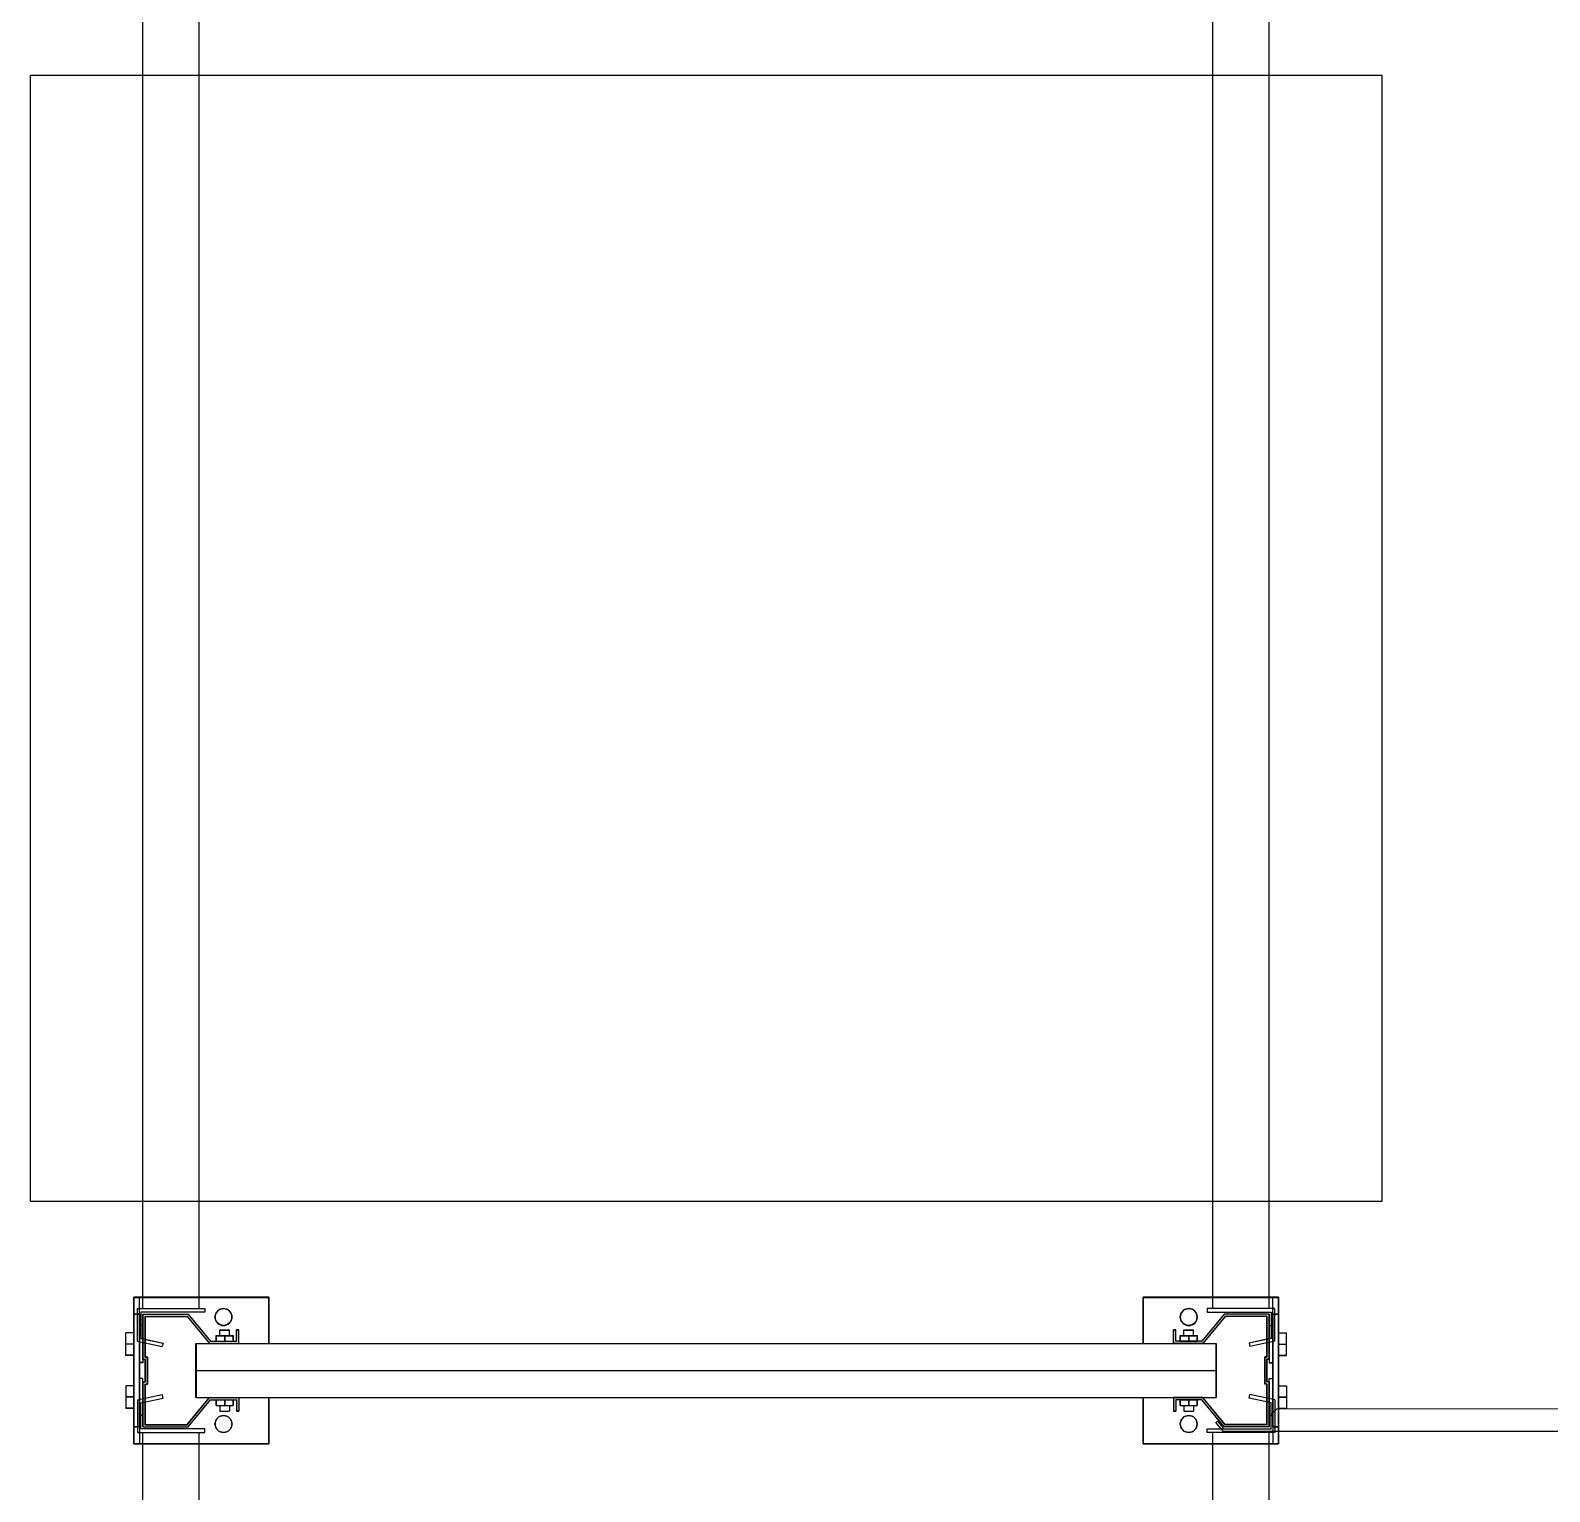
# Model space of a CAD drawing. Header units: metres. Extents: x 0 to 8715937, y -236336 to 216.
# Drawn here: x 163.271 to 164.62, y 56.017 to 57.314 of the extents above; entities that cross this region are included whole.
import ezdxf

# ---------------------------------------------------------------- set-up
doc = ezdxf.new("R2010")
doc.units = ezdxf.units.M
doc.header["$MEASUREMENT"] = 0
for name, color, linetype in [('0-BLOCK-EQUIPAMIENTO', 7, 'Continuous'), ('AAA BAST', 5, 'Continuous'), ('AAA CONECT', 3, 'Continuous'), ('AAA LARG', 1, 'Continuous'), ('AAA PALLETS', 7, 'Continuous')]:
    doc.layers.add(name, color=color, linetype=linetype)

# ---------------------------------------------------------------- blocks, each defined once
blk = doc.blocks.new('1A MODULO SIMPLE')
at = {"layer": 'AAA BAST'}
for points in [[(-2.1307, 1.015), (-2.1307, 1.017), (-2.1407, 1.017), (-2.1407, 1.04), (-2.1167, 1.06), (-2.1167, 1.1), (-2.1567, 1.1), (-2.1567, 1.098), (-2.1767, 1.098), (-2.1767, 1.1), (-2.2167, 1.1), (-2.2167, 1.06), (-2.1927, 1.04), (-2.1927, 1.017), (-2.2027, 1.017), (-2.2027, 1.015), (-2.1907, 1.015), (-2.1907, 1.0409), (-2.2147, 1.0609), (-2.2147, 1.098), (-2.1787, 1.098), (-2.1787, 1.096), (-2.1547, 1.096), (-2.1547, 1.098), (-2.1187, 1.098), (-2.1187, 1.0609), (-2.1427, 1.0409), (-2.1427, 1.015)], [(0.1973, 1.015), (0.1973, 1.017), (0.2073, 1.017), (0.2073, 1.04), (0.1833, 1.06), (0.1833, 1.1), (0.2233, 1.1), (0.2233, 1.098), (0.2433, 1.098), (0.2433, 1.1), (0.2833, 1.1), (0.2833, 1.06), (0.2593, 1.04), (0.2593, 1.017), (0.2693, 1.017), (0.2693, 1.015), (0.2573, 1.015), (0.2573, 1.0409), (0.2813, 1.0609), (0.2813, 1.098), (0.2453, 1.098), (0.2453, 1.096), (0.2213, 1.096), (0.2213, 1.098), (0.1853, 1.098), (0.1853, 1.0609), (0.2093, 1.0409), (0.2093, 1.015)], [(-2.1307, 0.185), (-2.1307, 0.183), (-2.1407, 0.183), (-2.1407, 0.16), (-2.1167, 0.14), (-2.1167, 0.1), (-2.1567, 0.1), (-2.1567, 0.102), (-2.1767, 0.102), (-2.1767, 0.1), (-2.2167, 0.1), (-2.2167, 0.14), (-2.1927, 0.16), (-2.1927, 0.183), (-2.2027, 0.183), (-2.2027, 0.185), (-2.1907, 0.185), (-2.1907, 0.1591), (-2.2147, 0.1391), (-2.2147, 0.102), (-2.1787, 0.102), (-2.1787, 0.104), (-2.1547, 0.104), (-2.1547, 0.102), (-2.1187, 0.102), (-2.1187, 0.1391), (-2.1427, 0.1591), (-2.1427, 0.185)], [(0.1973, 0.185), (0.1973, 0.183), (0.2073, 0.183), (0.2073, 0.16), (0.1833, 0.14), (0.1833, 0.1), (0.2233, 0.1), (0.2233, 0.102), (0.2433, 0.102), (0.2433, 0.1), (0.2833, 0.1), (0.2833, 0.14), (0.2593, 0.16), (0.2593, 0.183), (0.2693, 0.183), (0.2693, 0.185), (0.2573, 0.185), (0.2573, 0.1591), (0.2813, 0.1391), (0.2813, 0.102), (0.2453, 0.102), (0.2453, 0.104), (0.2213, 0.104), (0.2213, 0.102), (0.1853, 0.102), (0.1853, 0.1391), (0.2093, 0.1591), (0.2093, 0.185)]]:
    blk.add_hatch(color=251, dxfattribs=at).paths.add_polyline_path(points)
at = {"layer": 'AAA BAST', "color": 251}
for p, q in [((-2.2167, 1.1082), (-2.2317, 1.1082)), ((-2.2317, 1.1082), (-2.2317, 0.9882)), ((-2.1167, 1.1082), (-2.2167, 1.1082)), ((-2.2167, 1.1082), (-2.2167, 1.1032)), ((-2.1802, 1.1152), (-2.2002, 1.1152)), ((-2.2002, 1.1082), (-2.2002, 1.1152)), ((-2.1902, 1.1082), (-2.1902, 1.1152)), ((-2.1802, 1.1082), (-2.1802, 1.1152)), ((-2.1532, 1.1152), (-2.1332, 1.1152)), ((-2.1532, 1.1082), (-2.1532, 1.1152)), ((-2.1432, 1.1082), (-2.1432, 1.1152)), ((-2.1332, 1.1082), (-2.1332, 1.1152)), ((-2.1167, 1.1032), (-2.1167, 1.1082)), ((-2.1017, 1.1082), (-2.1167, 1.1082)), ((-2.1017, 0.9882), (-2.1017, 1.1082)), ((0.1683, 0.9882), (0.1683, 1.1082)), ((0.1683, 1.1082), (0.1833, 1.1082)), ((0.1833, 1.1032), (0.1833, 1.1082)), ((0.1833, 1.1082), (0.2833, 1.1082)), ((0.2198, 1.1152), (0.1998, 1.1152)), ((0.1998, 1.1082), (0.1998, 1.1152)), ((0.2098, 1.1082), (0.2098, 1.1152)), ((0.2198, 1.1082), (0.2198, 1.1152)), ((0.2468, 1.1152), (0.2668, 1.1152)), ((0.2468, 1.1082), (0.2468, 1.1152)), ((0.2568, 1.1082), (0.2568, 1.1152)), ((0.2668, 1.1082), (0.2668, 1.1152)), ((0.2833, 1.1082), (0.2833, 1.1032)), ((0.2833, 1.1082), (0.2983, 1.1082)), ((0.2983, 1.1082), (0.2983, 0.9882)), ((-2.2167, 1.1032), (-2.2317, 1.1032)), ((-2.2167, 1.1032), (-2.1167, 1.1032)), ((-2.1767, 1.1), (-2.2167, 1.1)), ((-2.2167, 1.1), (-2.2167, 1.06)), ((-2.2147, 1.098), (-2.2147, 1.0609)), ((-2.1787, 1.098), (-2.2147, 1.098)), ((-2.2067, 1.1), (-2.2067, 1.1032)), ((-2.2067, 1.1032), (-2.1737, 1.1032)), ((-2.1787, 1.098), (-2.1787, 1.096)), ((-2.1547, 1.096), (-2.1787, 1.096)), ((-2.1767, 1.1), (-2.1767, 1.098)), ((-2.1767, 1.1), (-2.1737, 1.1)), ((-2.1567, 1.098), (-2.1767, 1.098)), ((-2.1737, 1.1), (-2.1737, 1.1032)), ((-2.1597, 1.1), (-2.1597, 1.1032)), ((-2.1567, 1.1), (-2.1597, 1.1)), ((-2.1167, 1.1), (-2.1567, 1.1)), ((-2.1567, 1.1), (-2.1567, 1.098)), ((-2.1187, 1.098), (-2.1547, 1.098)), ((-2.1547, 1.098), (-2.1547, 1.096)), ((-2.1267, 1.1), (-2.1267, 1.1032)), ((-2.1187, 1.098), (-2.1187, 1.0609)), ((-2.1167, 1.1032), (-2.1017, 1.1032)), ((-2.1167, 1.1), (-2.1167, 1.06)), ((0.1833, 1.1032), (0.1683, 1.1032)), ((0.2833, 1.1032), (0.1833, 1.1032)), ((0.1833, 1.1), (0.2233, 1.1)), ((0.1833, 1.1), (0.1833, 1.06)), ((0.1853, 1.098), (0.1853, 1.0609)), ((0.1853, 1.098), (0.2213, 1.098)), ((0.1933, 1.1), (0.1933, 1.1032)), ((0.2213, 1.098), (0.2213, 1.096)), ((0.2213, 1.096), (0.2453, 1.096)), ((0.2233, 1.1), (0.2233, 1.098)), ((0.2233, 1.1), (0.2263, 1.1)), ((0.2233, 1.098), (0.2433, 1.098)), ((0.2263, 1.1), (0.2263, 1.1032)), ((0.2403, 1.1), (0.2403, 1.1032)), ((0.2733, 1.1032), (0.2403, 1.1032)), ((0.2433, 1.1), (0.2403, 1.1)), ((0.2433, 1.1), (0.2833, 1.1)), ((0.2433, 1.1), (0.2433, 1.098)), ((0.2453, 1.098), (0.2813, 1.098)), ((0.2453, 1.098), (0.2453, 1.096)), ((0.2733, 1.1), (0.2733, 1.1032)), ((0.2813, 1.098), (0.2813, 1.0609)), ((0.2833, 1.1032), (0.2983, 1.1032)), ((0.2833, 1.1), (0.2833, 1.06)), ((-2.2167, 1.06), (-2.1927, 1.04)), ((-2.2147, 1.0609), (-2.1907, 1.0409)), ((-2.1907, 1.053), (-2.1667, 1.053)), ((-2.1907, 0.147), (-2.1907, 1.053)), ((-2.1667, 1.053), (-2.1427, 1.053)), ((-2.1667, 0.147), (-2.1667, 1.053)), ((-2.1187, 1.0609), (-2.1427, 1.0409)), ((-2.1427, 0.147), (-2.1427, 1.053)), ((-2.1167, 1.06), (-2.1407, 1.04)), ((0.1833, 1.06), (0.2073, 1.04)), ((0.1853, 1.0609), (0.2093, 1.0409)), ((0.2333, 1.053), (0.2093, 1.053)), ((0.2093, 0.147), (0.2093, 1.053)), ((0.2573, 1.053), (0.2333, 1.053)), ((0.2333, 0.147), (0.2333, 1.053)), ((0.2813, 1.0609), (0.2573, 1.0409)), ((0.2573, 0.147), (0.2573, 1.053)), ((0.2833, 1.06), (0.2593, 1.04)), ((-2.1927, 1.04), (-2.1927, 1.017)), ((-2.1907, 1.0409), (-2.1907, 1.015)), ((-2.1427, 1.0409), (-2.1427, 1.015)), ((-2.1407, 1.04), (-2.1407, 1.017)), ((0.2073, 1.04), (0.2073, 1.017)), ((0.2093, 1.0409), (0.2093, 1.015)), ((0.2573, 1.0409), (0.2573, 1.015)), ((0.2593, 1.04), (0.2593, 1.017)), ((-2.1927, 1.036), (-2.1977, 1.036)), ((-2.1977, 1.021), (-2.1977, 1.036)), ((-2.1927, 1.0285), (-2.1977, 1.0285)), ((-2.1357, 1.036), (-2.1407, 1.036)), ((-2.1407, 1.021), (-2.1407, 1.036)), ((-2.1357, 1.0285), (-2.1407, 1.0285)), ((-2.1357, 1.021), (-2.1357, 1.036)), ((-2.1357, 1.0328), (-2.1307, 1.0328)), ((-2.1307, 1.0243), (-2.1307, 1.0328)), ((0.2023, 1.0328), (0.1973, 1.0328)), ((0.1973, 1.0243), (0.1973, 1.0328)), ((0.2023, 1.036), (0.2073, 1.036)), ((0.2023, 1.021), (0.2023, 1.036)), ((0.2023, 1.0285), (0.2073, 1.0285)), ((0.2073, 1.021), (0.2073, 1.036)), ((0.2593, 1.036), (0.2643, 1.036)), ((0.2593, 1.0285), (0.2643, 1.0285)), ((0.2643, 1.021), (0.2643, 1.036)), ((-2.1927, 1.017), (-2.2027, 1.017)), ((-2.2027, 1.017), (-2.2027, 1.015)), ((-2.1907, 1.015), (-2.2027, 1.015)), ((-2.1927, 1.021), (-2.1977, 1.021)), ((-2.1427, 1.015), (-2.1307, 1.015)), ((-2.1357, 1.021), (-2.1407, 1.021)), ((-2.1407, 1.017), (-2.1307, 1.017)), ((-2.1357, 1.0243), (-2.1307, 1.0243)), ((-2.1307, 1.015), (-2.1307, 1.017)), ((0.2023, 1.0243), (0.1973, 1.0243)), ((0.2073, 1.017), (0.1973, 1.017)), ((0.1973, 1.015), (0.1973, 1.017)), ((0.2093, 1.015), (0.1973, 1.015)), ((0.2023, 1.021), (0.2073, 1.021)), ((0.2573, 1.015), (0.2693, 1.015)), ((0.2593, 1.021), (0.2643, 1.021)), ((0.2593, 1.017), (0.2693, 1.017)), ((0.2693, 1.017), (0.2693, 1.015)), ((-2.2317, 0.9882), (-2.1907, 0.9882)), ((-2.1427, 0.9882), (-2.1017, 0.9882)), ((0.2093, 0.9882), (0.1683, 0.9882)), ((0.2983, 0.9882), (0.2573, 0.9882)), ((-2.2317, 0.0918), (-2.2317, 0.2118)), ((-2.2317, 0.2118), (-2.1907, 0.2118)), ((-2.1427, 0.2118), (-2.1017, 0.2118)), ((-2.1017, 0.2118), (-2.1017, 0.0918)), ((0.2093, 0.2118), (0.1683, 0.2118)), ((0.1683, 0.2118), (0.1683, 0.0918)), ((0.2983, 0.2118), (0.2573, 0.2118)), ((0.2983, 0.0918), (0.2983, 0.2118)), ((-2.1907, 0.185), (-2.2027, 0.185)), ((-2.2027, 0.183), (-2.2027, 0.185)), ((-2.1927, 0.183), (-2.2027, 0.183)), ((-2.1927, 0.1801), (-2.1977, 0.1801)), ((-2.1977, 0.1651), (-2.1977, 0.1801)), ((-2.1927, 0.16), (-2.1927, 0.183)), ((-2.1907, 0.1591), (-2.1907, 0.185)), ((-2.1427, 0.1591), (-2.1427, 0.185)), ((-2.1427, 0.185), (-2.1307, 0.185)), ((-2.1407, 0.16), (-2.1407, 0.183)), ((-2.1407, 0.183), (-2.1307, 0.183)), ((-2.1357, 0.1801), (-2.1407, 0.1801)), ((-2.1407, 0.1651), (-2.1407, 0.1801)), ((-2.1357, 0.1651), (-2.1357, 0.1801)), ((-2.1357, 0.1768), (-2.1307, 0.1768)), ((-2.1307, 0.185), (-2.1307, 0.183)), ((-2.1307, 0.1683), (-2.1307, 0.1768)), ((0.2093, 0.185), (0.1973, 0.185)), ((0.1973, 0.185), (0.1973, 0.183)), ((0.2073, 0.183), (0.1973, 0.183)), ((0.2023, 0.1768), (0.1973, 0.1768)), ((0.1973, 0.1683), (0.1973, 0.1768)), ((0.2023, 0.1801), (0.2073, 0.1801)), ((0.2023, 0.1651), (0.2023, 0.1801)), ((0.2073, 0.16), (0.2073, 0.183)), ((0.2073, 0.1651), (0.2073, 0.1801)), ((0.2093, 0.1591), (0.2093, 0.185)), ((0.2573, 0.1591), (0.2573, 0.185)), ((0.2573, 0.185), (0.2693, 0.185)), ((0.2593, 0.16), (0.2593, 0.183)), ((0.2593, 0.183), (0.2693, 0.183)), ((0.2593, 0.1801), (0.2643, 0.1801)), ((0.2643, 0.1651), (0.2643, 0.1801)), ((0.2693, 0.183), (0.2693, 0.185)), ((-2.1927, 0.1726), (-2.1977, 0.1726)), ((-2.1927, 0.1651), (-2.1977, 0.1651)), ((-2.1357, 0.1726), (-2.1407, 0.1726)), ((-2.1357, 0.1651), (-2.1407, 0.1651)), ((-2.1357, 0.1683), (-2.1307, 0.1683)), ((0.2023, 0.1683), (0.1973, 0.1683)), ((0.2023, 0.1726), (0.2073, 0.1726)), ((0.2023, 0.1651), (0.2073, 0.1651)), ((0.2593, 0.1726), (0.2643, 0.1726)), ((0.2593, 0.1651), (0.2643, 0.1651)), ((-2.2167, 0.14), (-2.1927, 0.16)), ((-2.2147, 0.1391), (-2.1907, 0.1591)), ((-2.1187, 0.1391), (-2.1427, 0.1591)), ((-2.1167, 0.14), (-2.1407, 0.16)), ((0.1833, 0.14), (0.2073, 0.16)), ((0.1853, 0.1391), (0.2093, 0.1591)), ((0.2813, 0.1391), (0.2573, 0.1591)), ((0.2833, 0.14), (0.2593, 0.16)), ((-2.2167, 0.1), (-2.2167, 0.14)), ((-2.2147, 0.102), (-2.2147, 0.1391)), ((-2.1907, 0.147), (-2.1667, 0.147)), ((-2.1667, 0.147), (-2.1427, 0.147)), ((-2.1187, 0.102), (-2.1187, 0.1391)), ((-2.1167, 0.1), (-2.1167, 0.14)), ((0.1833, 0.1), (0.1833, 0.14)), ((0.1853, 0.102), (0.1853, 0.1391)), ((0.2333, 0.147), (0.2093, 0.147)), ((0.2573, 0.147), (0.2333, 0.147)), ((0.2813, 0.102), (0.2813, 0.1391)), ((0.2833, 0.1), (0.2833, 0.14)), ((-2.2167, 0.0968), (-2.2317, 0.0968)), ((-2.1767, 0.1), (-2.2167, 0.1)), ((-2.2167, 0.0968), (-2.1167, 0.0968)), ((-2.2167, 0.0918), (-2.2167, 0.0968)), ((-2.1787, 0.102), (-2.2147, 0.102)), ((-2.2067, 0.1), (-2.2067, 0.0968)), ((-2.2067, 0.0968), (-2.1737, 0.0968)), ((-2.1787, 0.102), (-2.1787, 0.104)), ((-2.1547, 0.104), (-2.1787, 0.104)), ((-2.1567, 0.102), (-2.1767, 0.102)), ((-2.1767, 0.1), (-2.1767, 0.102)), ((-2.1767, 0.1), (-2.1737, 0.1)), ((-2.1737, 0.1), (-2.1737, 0.0968)), ((-2.1597, 0.1), (-2.1597, 0.0968)), ((-2.1567, 0.1), (-2.1597, 0.1)), ((-2.1567, 0.1), (-2.1567, 0.102)), ((-2.1167, 0.1), (-2.1567, 0.1)), ((-2.1547, 0.102), (-2.1547, 0.104)), ((-2.1187, 0.102), (-2.1547, 0.102)), ((-2.1267, 0.1), (-2.1267, 0.0968)), ((-2.1167, 0.0968), (-2.1167, 0.0918)), ((-2.1167, 0.0968), (-2.1017, 0.0968)), ((0.1833, 0.0968), (0.1683, 0.0968)), ((0.1833, 0.1), (0.2233, 0.1)), ((0.2833, 0.0968), (0.1833, 0.0968)), ((0.1833, 0.0968), (0.1833, 0.0918)), ((0.1853, 0.102), (0.2213, 0.102)), ((0.1933, 0.1), (0.1933, 0.0968)), ((0.2213, 0.102), (0.2213, 0.104)), ((0.2213, 0.104), (0.2453, 0.104)), ((0.2233, 0.102), (0.2433, 0.102)), ((0.2233, 0.1), (0.2233, 0.102)), ((0.2233, 0.1), (0.2263, 0.1)), ((0.2263, 0.1), (0.2263, 0.0968)), ((0.2403, 0.1), (0.2403, 0.0968)), ((0.2433, 0.1), (0.2403, 0.1)), ((0.2733, 0.0968), (0.2403, 0.0968)), ((0.2433, 0.1), (0.2433, 0.102)), ((0.2433, 0.1), (0.2833, 0.1)), ((0.2453, 0.102), (0.2453, 0.104)), ((0.2453, 0.102), (0.2813, 0.102)), ((0.2733, 0.1), (0.2733, 0.0968)), ((0.2833, 0.0918), (0.2833, 0.0968)), ((0.2833, 0.0968), (0.2983, 0.0968)), ((-2.2167, 0.0918), (-2.2317, 0.0918)), ((-2.1167, 0.0918), (-2.2167, 0.0918)), ((-2.2002, 0.0918), (-2.2002, 0.0848)), ((-2.1802, 0.0848), (-2.2002, 0.0848)), ((-2.1902, 0.0918), (-2.1902, 0.0848)), ((-2.1802, 0.0918), (-2.1802, 0.0848)), ((-2.1532, 0.0918), (-2.1532, 0.0848)), ((-2.1532, 0.0848), (-2.1332, 0.0848)), ((-2.1432, 0.0918), (-2.1432, 0.0848)), ((-2.1332, 0.0918), (-2.1332, 0.0848)), ((-2.1017, 0.0918), (-2.1167, 0.0918)), ((0.1683, 0.0918), (0.1833, 0.0918)), ((0.1833, 0.0918), (0.2833, 0.0918)), ((0.1998, 0.0918), (0.1998, 0.0848)), ((0.2198, 0.0848), (0.1998, 0.0848)), ((0.2098, 0.0918), (0.2098, 0.0848)), ((0.2198, 0.0918), (0.2198, 0.0848)), ((0.2468, 0.0918), (0.2468, 0.0848)), ((0.2468, 0.0848), (0.2668, 0.0848)), ((0.2568, 0.0918), (0.2568, 0.0848)), ((0.2668, 0.0918), (0.2668, 0.0848)), ((0.2833, 0.0918), (0.2983, 0.0918))]:
    blk.add_line(p, q, dxfattribs=at)
for centre in [(-2.2141, 1.0285), (-2.1192, 1.0285), (0.1859, 1.0285), (0.2808, 1.0285), (-2.2141, 0.1715), (-2.1192, 0.1715), (0.1859, 0.1715), (0.2808, 0.1715)]:
    blk.add_circle(centre, 0.0075, dxfattribs=at)
at = {"layer": 'AAA LARG', "color": 251}
for p, q in [((-2.1407, 1.105), (-2.1454, 1.0829)), ((-2.1381, 1.1018), (-2.1422, 1.0822)), ((-2.1407, 1.105), (-2.1117, 1.105)), ((-2.1149, 1.1018), (-2.1381, 1.1018)), ((-2.1149, 1.045), (-2.1149, 1.1018)), ((-2.1117, 1.105), (-2.1117, 1.045)), ((-2.1117, 1.1), (0.1783, 1.1)), ((0.2073, 1.105), (0.1783, 1.105)), ((0.1783, 1.105), (0.1783, 1.045)), ((0.1815, 1.045), (0.1815, 1.1018)), ((0.1815, 1.1018), (0.2047, 1.1018)), ((0.2047, 1.1018), (0.2089, 1.0822)), ((0.2073, 1.105), (0.212, 1.0829)), ((-2.1422, 1.0822), (-2.1454, 1.0829)), ((0.2089, 1.0822), (0.212, 1.0829)), ((-2.1117, 1.045), (-2.1149, 1.045)), ((-2.1117, 1.05), (0.1783, 1.05)), ((0.1783, 1.045), (0.1815, 1.045)), ((-2.1117, 0.155), (-2.1149, 0.155)), ((-2.1149, 0.155), (-2.1149, 0.0982)), ((-2.1117, 0.095), (-2.1117, 0.155)), ((-2.1117, 0.15), (0.1783, 0.15)), ((0.1783, 0.095), (0.1783, 0.155)), ((0.1783, 0.155), (0.1815, 0.155)), ((0.1815, 0.155), (0.1815, 0.0982)), ((-2.1422, 0.1178), (-2.1454, 0.1171)), ((-2.1407, 0.095), (-2.1454, 0.1171)), ((-2.1381, 0.0982), (-2.1422, 0.1178)), ((0.2047, 0.0982), (0.2089, 0.1178)), ((0.2073, 0.095), (0.212, 0.1171)), ((0.2089, 0.1178), (0.212, 0.1171)), ((-2.1407, 0.095), (-2.1117, 0.095)), ((-2.1149, 0.0982), (-2.1381, 0.0982)), ((-2.1117, 0.1), (0.1783, 0.1)), ((0.2073, 0.095), (0.1783, 0.095)), ((0.1815, 0.0982), (0.2047, 0.0982))]:
    blk.add_line(p, q, dxfattribs=at)
at = {"layer": 'AAA PALLETS', "color": 251, "ltscale": 0.21}
for p, q in [((-1.0167, 1.2), (-2.0167, 1.2)), ((-2.0167, 1.2), (-2.0167, 0)), ((-1.0167, 0), (-1.0167, 1.2)), ((0.0833, 1.2), (-0.9167, 1.2)), ((-0.9167, 1.2), (-0.9167, 0)), ((0.0833, 0), (0.0833, 1.2)), ((-2.0167, 0), (-1.0167, 0)), ((-0.9167, 0), (0.0833, 0))]:
    blk.add_line(p, q, dxfattribs=at)
blk = doc.blocks.new('1A MODULO D FTE COL')
at = {"layer": 'AAA CONECT', "color": 251, "lineweight": 5}
for p, q in [((-2.2207, 0.59), (-2.2207, -0.0409)), ((0.1793, 0.59), (0.1793, -0.0409)), ((-2.2007, 0.5434), (-2.2007, 0.0066)), ((0.1993, 0.5434), (0.1993, 0.0066)), ((-2.2187, 0.0016), (-2.2187, -0.04)), ((-2.2187, 0.0016), (-2.2057, 0.0016)), ((-2.2007, 0.0066), (-2.2057, 0.0016)), ((0.1813, 0.0016), (0.1813, -0.04)), ((0.1813, 0.0016), (0.1943, 0.0016)), ((0.1993, 0.0066), (0.1943, 0.0016)), ((-2.2117, -0.0458), (-2.2187, -0.04)), ((0.1883, -0.0458), (0.1813, -0.04)), ((-2.213, -0.0473), (-2.2207, -0.0409)), ((-2.213, -0.0473), (-2.2117, -0.0458)), ((0.187, -0.0473), (0.1793, -0.0409)), ((0.187, -0.0473), (0.1883, -0.0458))]:
    blk.add_line(p, q, dxfattribs=at)
at = {"layer": 'AAA BAST', "color": 251, "lineweight": 5}
blk.add_blockref('1A MODULO SIMPLE', (0, -1.1), dxfattribs=at)
blk = doc.blocks.new('DPM-EQUIPAMIENTO')
at = {"layer": 'AAA BAST', "xscale": -1, "rotation": 270}
for p in [(76.6514, 58.2909), (76.6514, 55.8909)]:
    blk.add_blockref('1A MODULO D FTE COL', p, dxfattribs=at)

msp = doc.modelspace()

# ---------------------------------------------------------------- hatches: boundary and pattern name
at = {"layer": 'AAA BAST'}
for points in [[(163.4564, 56.0883), (163.4544, 56.0883), (163.4544, 56.0983), (163.4314, 56.0983), (163.4114, 56.0743), (163.3714, 56.0743), (163.3714, 56.1143), (163.3734, 56.1143), (163.3734, 56.1343), (163.3714, 56.1343), (163.3714, 56.1743), (163.4114, 56.1743), (163.4314, 56.1503), (163.4544, 56.1503), (163.4544, 56.1603), (163.4564, 56.1603), (163.4564, 56.1483), (163.4305, 56.1483), (163.4105, 56.1723), (163.3734, 56.1723), (163.3734, 56.1363), (163.3754, 56.1363), (163.3754, 56.1123), (163.3734, 56.1123), (163.3734, 56.0763), (163.4105, 56.0763), (163.4305, 56.1003), (163.4564, 56.1003)], [(163.4564, 56.1603), (163.4544, 56.1603), (163.4544, 56.1503), (163.4314, 56.1503), (163.4114, 56.1743), (163.3714, 56.1743), (163.3714, 56.1343), (163.3734, 56.1343), (163.3734, 56.1143), (163.3714, 56.1143), (163.3714, 56.0743), (163.4114, 56.0743), (163.4314, 56.0983), (163.4544, 56.0983), (163.4544, 56.0883), (163.4564, 56.0883), (163.4564, 56.1003), (163.4305, 56.1003), (163.4105, 56.0763), (163.3734, 56.0763), (163.3734, 56.1123), (163.3754, 56.1123), (163.3754, 56.1363), (163.3734, 56.1363), (163.3734, 56.1723), (163.4105, 56.1723), (163.4305, 56.1483), (163.4564, 56.1483)], [(164.2864, 56.0883), (164.2884, 56.0883), (164.2884, 56.0983), (164.3114, 56.0983), (164.3314, 56.0743), (164.3714, 56.0743), (164.3714, 56.1143), (164.3694, 56.1143), (164.3694, 56.1343), (164.3714, 56.1343), (164.3714, 56.1743), (164.3314, 56.1743), (164.3114, 56.1503), (164.2884, 56.1503), (164.2884, 56.1603), (164.2864, 56.1603), (164.2864, 56.1483), (164.3124, 56.1483), (164.3324, 56.1723), (164.3694, 56.1723), (164.3694, 56.1363), (164.3674, 56.1363), (164.3674, 56.1123), (164.3694, 56.1123), (164.3694, 56.0763), (164.3324, 56.0763), (164.3124, 56.1003), (164.2864, 56.1003)], [(164.2864, 56.1603), (164.2884, 56.1603), (164.2884, 56.1503), (164.3114, 56.1503), (164.3314, 56.1743), (164.3714, 56.1743), (164.3714, 56.1343), (164.3694, 56.1343), (164.3694, 56.1143), (164.3714, 56.1143), (164.3714, 56.0743), (164.3314, 56.0743), (164.3114, 56.0983), (164.2884, 56.0983), (164.2884, 56.0883), (164.2864, 56.0883), (164.2864, 56.1003), (164.3124, 56.1003), (164.3324, 56.0763), (164.3694, 56.0763), (164.3694, 56.1123), (164.3674, 56.1123), (164.3674, 56.1363), (164.3694, 56.1363), (164.3694, 56.1723), (164.3324, 56.1723), (164.3124, 56.1483), (164.2864, 56.1483)]]:
    msp.add_hatch(color=251, dxfattribs=at).paths.add_polyline_path(points)

# ---------------------------------------------------------------- linework, layer by layer
at = {"layer": 'AAA BAST', "color": 251}
for p, q in [((163.3632, 56.1743), (163.3632, 56.1893)), ((163.3632, 56.1893), (163.4832, 56.1893)), ((163.4832, 56.1893), (163.3632, 56.1893)), ((163.3632, 56.1893), (163.3632, 56.1743)), ((163.3682, 56.1743), (163.3682, 56.1893)), ((163.3682, 56.1743), (163.3682, 56.1893)), ((163.4832, 56.1893), (163.4832, 56.1483)), ((163.4832, 56.1483), (163.4832, 56.1893)), ((164.3796, 56.1893), (164.2596, 56.1893)), ((164.2596, 56.1893), (164.2596, 56.1483)), ((164.2596, 56.1483), (164.2596, 56.1893)), ((164.2596, 56.1893), (164.3796, 56.1893)), ((164.3746, 56.1743), (164.3746, 56.1893)), ((164.3746, 56.1743), (164.3746, 56.1893)), ((164.3796, 56.1743), (164.3796, 56.1893)), ((164.3796, 56.1893), (164.3796, 56.1743)), ((163.3632, 56.0743), (163.3632, 56.1743)), ((163.3632, 56.1743), (163.3682, 56.1743)), ((163.3682, 56.1743), (163.3632, 56.1743)), ((163.3632, 56.1743), (163.3632, 56.0743)), ((163.3682, 56.1743), (163.3682, 56.0743)), ((163.3682, 56.0743), (163.3682, 56.1743)), ((163.3714, 56.1343), (163.3714, 56.1743)), ((163.3714, 56.1743), (163.4114, 56.1743)), ((163.3714, 56.1743), (163.3714, 56.1343)), ((163.3714, 56.1743), (163.4114, 56.1743)), ((163.3734, 56.1723), (163.4105, 56.1723)), ((163.3734, 56.1363), (163.3734, 56.1723)), ((163.3734, 56.1723), (163.4105, 56.1723)), ((163.3734, 56.1723), (163.3734, 56.1363)), ((163.4105, 56.1723), (163.4305, 56.1483)), ((163.4105, 56.1723), (163.4305, 56.1483)), ((163.4114, 56.1743), (163.4314, 56.1503)), ((163.4114, 56.1743), (163.4314, 56.1503)), ((164.3314, 56.1743), (164.3114, 56.1503)), ((164.3314, 56.1743), (164.3114, 56.1503)), ((164.3324, 56.1723), (164.3124, 56.1483)), ((164.3324, 56.1723), (164.3124, 56.1483)), ((164.3714, 56.1743), (164.3314, 56.1743)), ((164.3714, 56.1743), (164.3314, 56.1743)), ((164.3694, 56.1723), (164.3324, 56.1723)), ((164.3694, 56.1723), (164.3324, 56.1723)), ((164.3694, 56.1363), (164.3694, 56.1723)), ((164.3694, 56.1723), (164.3694, 56.1363)), ((164.3714, 56.1343), (164.3714, 56.1743)), ((164.3714, 56.1743), (164.3714, 56.1343)), ((164.3746, 56.1743), (164.3746, 56.0743)), ((164.3796, 56.1743), (164.3746, 56.1743)), ((164.3746, 56.0743), (164.3746, 56.1743)), ((164.3746, 56.1743), (164.3796, 56.1743)), ((164.3796, 56.0743), (164.3796, 56.1743)), ((164.3796, 56.1743), (164.3796, 56.0743)), ((163.3562, 56.1378), (163.3562, 56.1578)), ((163.3632, 56.1578), (163.3562, 56.1578)), ((163.3562, 56.1378), (163.3562, 56.1578)), ((163.3632, 56.1578), (163.3562, 56.1578)), ((163.3714, 56.1643), (163.3682, 56.1643)), ((163.3682, 56.1643), (163.3682, 56.1313)), ((163.3714, 56.1643), (163.3682, 56.1643)), ((163.4365, 56.1503), (163.4365, 56.1553)), ((163.4365, 56.1553), (163.4515, 56.1553)), ((163.4365, 56.1553), (163.4365, 56.1503)), ((163.4365, 56.1553), (163.4515, 56.1553)), ((163.4397, 56.1553), (163.4397, 56.1603)), ((163.4397, 56.1603), (163.4482, 56.1603)), ((163.444, 56.1503), (163.444, 56.1553)), ((163.444, 56.1553), (163.444, 56.1503)), ((163.4482, 56.1553), (163.4482, 56.1603)), ((163.4515, 56.1503), (163.4515, 56.1553)), ((163.4515, 56.1553), (163.4515, 56.1503)), ((163.4544, 56.1503), (163.4544, 56.1603)), ((163.4544, 56.1603), (163.4564, 56.1603)), ((163.4544, 56.1503), (163.4544, 56.1603)), ((163.4564, 56.1603), (163.4544, 56.1603)), ((163.4564, 56.1483), (163.4564, 56.1603)), ((163.4564, 56.1483), (163.4564, 56.1603)), ((164.2864, 56.1483), (164.2864, 56.1603)), ((164.2884, 56.1603), (164.2864, 56.1603)), ((164.2864, 56.1483), (164.2864, 56.1603)), ((164.2864, 56.1603), (164.2884, 56.1603)), ((164.2884, 56.1503), (164.2884, 56.1603)), ((164.2884, 56.1503), (164.2884, 56.1603)), ((164.2924, 56.1503), (164.2924, 56.1553)), ((164.2924, 56.1553), (164.3074, 56.1553)), ((164.2924, 56.1553), (164.2924, 56.1503)), ((164.2924, 56.1553), (164.3074, 56.1553)), ((164.2957, 56.1553), (164.2957, 56.1603)), ((164.2957, 56.1603), (164.3042, 56.1603)), ((164.2999, 56.1503), (164.2999, 56.1553)), ((164.2999, 56.1553), (164.2999, 56.1503)), ((164.3042, 56.1553), (164.3042, 56.1603)), ((164.3074, 56.1503), (164.3074, 56.1553)), ((164.3074, 56.1553), (164.3074, 56.1503)), ((164.3714, 56.1643), (164.3746, 56.1643)), ((164.3714, 56.1643), (164.3746, 56.1643)), ((164.3746, 56.1643), (164.3746, 56.1313)), ((164.3796, 56.1578), (164.3866, 56.1578)), ((164.3796, 56.1578), (164.3866, 56.1578)), ((164.3866, 56.1378), (164.3866, 56.1578)), ((164.3866, 56.1378), (164.3866, 56.1578)), ((163.3632, 56.1478), (163.3562, 56.1478)), ((163.3632, 56.1478), (163.3562, 56.1478)), ((163.4185, 56.1483), (163.4185, 56.1243)), ((163.4185, 56.1483), (164.3244, 56.1483)), ((163.4185, 56.1243), (163.4185, 56.1483)), ((163.4185, 56.1483), (164.3244, 56.1483)), ((163.4305, 56.1483), (163.4564, 56.1483)), ((163.4305, 56.1483), (163.4564, 56.1483)), ((163.4314, 56.1503), (163.4544, 56.1503)), ((163.4314, 56.1503), (163.4544, 56.1503)), ((163.4365, 56.1503), (163.4515, 56.1503)), ((164.3124, 56.1483), (164.2864, 56.1483)), ((164.3124, 56.1483), (164.2864, 56.1483)), ((164.3114, 56.1503), (164.2884, 56.1503)), ((164.3114, 56.1503), (164.2884, 56.1503)), ((164.2924, 56.1503), (164.3074, 56.1503)), ((164.3244, 56.1483), (164.3244, 56.1243)), ((164.3244, 56.1243), (164.3244, 56.1483)), ((164.3796, 56.1478), (164.3866, 56.1478)), ((164.3796, 56.1478), (164.3866, 56.1478)), ((163.3632, 56.1378), (163.3562, 56.1378)), ((163.3632, 56.1378), (163.3562, 56.1378)), ((163.3714, 56.1313), (163.3682, 56.1313)), ((163.3714, 56.1313), (163.3682, 56.1313)), ((163.3714, 56.1343), (163.3734, 56.1343)), ((163.3714, 56.1343), (163.3714, 56.1313)), ((163.3714, 56.1343), (163.3734, 56.1343)), ((163.3714, 56.1343), (163.3714, 56.1313)), ((163.3734, 56.1363), (163.3754, 56.1363)), ((163.3734, 56.1363), (163.3754, 56.1363)), ((163.3734, 56.1143), (163.3734, 56.1343)), ((163.3734, 56.1343), (163.3734, 56.1143)), ((163.3754, 56.1123), (163.3754, 56.1363)), ((163.3754, 56.1363), (163.3754, 56.1123)), ((164.3694, 56.1363), (164.3674, 56.1363)), ((164.3674, 56.1123), (164.3674, 56.1363)), ((164.3694, 56.1363), (164.3674, 56.1363)), ((164.3674, 56.1363), (164.3674, 56.1123)), ((164.3694, 56.1143), (164.3694, 56.1343)), ((164.3714, 56.1343), (164.3694, 56.1343)), ((164.3694, 56.1343), (164.3694, 56.1143)), ((164.3714, 56.1343), (164.3694, 56.1343)), ((164.3714, 56.1343), (164.3714, 56.1313)), ((164.3714, 56.1343), (164.3714, 56.1313)), ((164.3714, 56.1313), (164.3746, 56.1313)), ((164.3714, 56.1313), (164.3746, 56.1313)), ((164.3796, 56.1378), (164.3866, 56.1378)), ((164.3796, 56.1378), (164.3866, 56.1378)), ((163.3714, 56.1173), (163.3682, 56.1173)), ((163.3714, 56.1173), (163.3682, 56.1173)), ((163.3682, 56.0843), (163.3682, 56.1173)), ((163.3714, 56.1143), (163.3714, 56.1173)), ((163.3714, 56.1143), (163.3714, 56.1173)), ((163.4185, 56.1243), (163.4185, 56.1003)), ((163.4185, 56.1243), (164.3244, 56.1243)), ((163.4185, 56.1003), (163.4185, 56.1243)), ((163.4185, 56.1243), (164.3244, 56.1243)), ((164.3244, 56.1243), (164.3244, 56.1003)), ((164.3244, 56.1003), (164.3244, 56.1243)), ((164.3714, 56.1173), (164.3746, 56.1173)), ((164.3714, 56.1143), (164.3714, 56.1173)), ((164.3714, 56.1173), (164.3746, 56.1173)), ((164.3714, 56.1143), (164.3714, 56.1173)), ((164.3746, 56.0843), (164.3746, 56.1173)), ((163.3562, 56.1108), (163.3562, 56.0908)), ((163.3632, 56.1108), (163.3562, 56.1108)), ((163.3562, 56.1108), (163.3562, 56.0908)), ((163.3632, 56.1108), (163.3562, 56.1108)), ((163.3714, 56.0743), (163.3714, 56.1143)), ((163.3714, 56.1143), (163.3734, 56.1143)), ((163.3714, 56.1143), (163.3714, 56.0743)), ((163.3714, 56.1143), (163.3734, 56.1143)), ((163.3734, 56.0763), (163.3734, 56.1123)), ((163.3734, 56.1123), (163.3754, 56.1123)), ((163.3734, 56.1123), (163.3734, 56.0763)), ((163.3734, 56.1123), (163.3754, 56.1123)), ((164.3694, 56.1123), (164.3674, 56.1123)), ((164.3694, 56.1123), (164.3674, 56.1123)), ((164.3714, 56.1143), (164.3694, 56.1143)), ((164.3714, 56.1143), (164.3694, 56.1143)), ((164.3694, 56.0763), (164.3694, 56.1123)), ((164.3694, 56.1123), (164.3694, 56.0763)), ((164.3714, 56.0743), (164.3714, 56.1143)), ((164.3714, 56.1143), (164.3714, 56.0743)), ((164.3796, 56.1108), (164.3866, 56.1108)), ((164.3796, 56.1108), (164.3866, 56.1108)), ((164.3866, 56.1108), (164.3866, 56.0908)), ((164.3866, 56.1108), (164.3866, 56.0908)), ((163.3632, 56.1008), (163.3562, 56.1008)), ((163.3632, 56.1008), (163.3562, 56.1008)), ((163.3632, 56.0908), (163.3562, 56.0908)), ((163.3632, 56.0908), (163.3562, 56.0908)), ((163.4105, 56.0763), (163.4305, 56.1003)), ((163.4105, 56.0763), (163.4305, 56.1003)), ((163.4114, 56.0743), (163.4314, 56.0983)), ((163.4114, 56.0743), (163.4314, 56.0983)), ((163.4185, 56.1003), (164.3244, 56.1003)), ((163.4185, 56.1003), (164.3244, 56.1003)), ((163.4305, 56.1003), (163.4564, 56.1003)), ((163.4305, 56.1003), (163.4564, 56.1003)), ((163.4314, 56.0983), (163.4544, 56.0983)), ((163.4314, 56.0983), (163.4544, 56.0983)), ((163.4365, 56.0933), (163.4365, 56.0983)), ((163.4365, 56.0983), (163.4515, 56.0983)), ((163.4365, 56.0983), (163.4365, 56.0933)), ((163.4365, 56.0933), (163.4515, 56.0933)), ((163.4365, 56.0933), (163.4515, 56.0933)), ((163.4397, 56.0933), (163.4397, 56.0883)), ((163.4397, 56.0883), (163.4482, 56.0883)), ((163.444, 56.0933), (163.444, 56.0983)), ((163.444, 56.0983), (163.444, 56.0933)), ((163.4482, 56.0933), (163.4482, 56.0883)), ((163.4515, 56.0933), (163.4515, 56.0983)), ((163.4515, 56.0983), (163.4515, 56.0933)), ((163.4544, 56.0983), (163.4544, 56.0883)), ((163.4544, 56.0983), (163.4544, 56.0883)), ((163.4564, 56.0883), (163.4544, 56.0883)), ((163.4544, 56.0883), (163.4564, 56.0883)), ((163.4564, 56.1003), (163.4564, 56.0883)), ((163.4564, 56.1003), (163.4564, 56.0883)), ((163.4832, 56.1003), (163.4832, 56.0593)), ((163.4832, 56.0593), (163.4832, 56.1003)), ((164.2596, 56.1003), (164.2596, 56.0593)), ((164.2596, 56.0593), (164.2596, 56.1003)), ((164.3124, 56.1003), (164.2864, 56.1003)), ((164.2864, 56.1003), (164.2864, 56.0883)), ((164.3124, 56.1003), (164.2864, 56.1003)), ((164.2864, 56.1003), (164.2864, 56.0883)), ((164.2864, 56.0883), (164.2884, 56.0883)), ((164.2884, 56.0883), (164.2864, 56.0883)), ((164.3114, 56.0983), (164.2884, 56.0983)), ((164.2884, 56.0983), (164.2884, 56.0883)), ((164.3114, 56.0983), (164.2884, 56.0983)), ((164.2884, 56.0983), (164.2884, 56.0883)), ((164.2924, 56.0933), (164.2924, 56.0983)), ((164.2924, 56.0983), (164.3074, 56.0983)), ((164.2924, 56.0983), (164.2924, 56.0933)), ((164.2924, 56.0933), (164.3074, 56.0933)), ((164.2924, 56.0933), (164.3074, 56.0933)), ((164.2957, 56.0933), (164.2957, 56.0883)), ((164.2957, 56.0883), (164.3042, 56.0883)), ((164.2999, 56.0933), (164.2999, 56.0983)), ((164.2999, 56.0983), (164.2999, 56.0933)), ((164.3042, 56.0933), (164.3042, 56.0883)), ((164.3074, 56.0933), (164.3074, 56.0983)), ((164.3074, 56.0983), (164.3074, 56.0933)), ((164.3314, 56.0743), (164.3114, 56.0983)), ((164.3314, 56.0743), (164.3114, 56.0983)), ((164.3324, 56.0763), (164.3124, 56.1003)), ((164.3324, 56.0763), (164.3124, 56.1003)), ((164.3796, 56.1008), (164.3866, 56.1008)), ((164.3796, 56.1008), (164.3866, 56.1008)), ((164.3796, 56.0908), (164.3866, 56.0908)), ((164.3796, 56.0908), (164.3866, 56.0908)), ((163.3682, 56.0743), (163.3632, 56.0743)), ((163.3632, 56.0593), (163.3632, 56.0743)), ((163.3632, 56.0743), (163.3682, 56.0743)), ((163.3632, 56.0743), (163.3632, 56.0593)), ((163.3714, 56.0843), (163.3682, 56.0843)), ((163.3714, 56.0843), (163.3682, 56.0843)), ((163.3682, 56.0743), (163.3682, 56.0593)), ((163.3682, 56.0743), (163.3682, 56.0593)), ((163.3714, 56.0743), (163.4114, 56.0743)), ((163.3714, 56.0743), (163.4114, 56.0743)), ((163.3734, 56.0763), (163.4105, 56.0763)), ((163.3734, 56.0763), (163.4105, 56.0763)), ((164.3714, 56.0743), (164.3314, 56.0743)), ((164.3714, 56.0743), (164.3314, 56.0743)), ((164.3694, 56.0763), (164.3324, 56.0763)), ((164.3694, 56.0763), (164.3324, 56.0763)), ((164.3714, 56.0843), (164.3746, 56.0843)), ((164.3714, 56.0843), (164.3746, 56.0843)), ((164.3746, 56.0743), (164.3796, 56.0743)), ((164.3746, 56.0743), (164.3746, 56.0593)), ((164.3796, 56.0743), (164.3746, 56.0743)), ((164.3746, 56.0743), (164.3746, 56.0593)), ((164.3796, 56.0593), (164.3796, 56.0743)), ((164.3796, 56.0743), (164.3796, 56.0593)), ((163.4832, 56.0593), (163.3632, 56.0593)), ((163.3632, 56.0593), (163.4832, 56.0593)), ((164.2596, 56.0593), (164.3796, 56.0593)), ((164.3796, 56.0593), (164.2596, 56.0593))]:
    msp.add_line(p, q, dxfattribs=at)
for centre in [(163.4429, 56.1718), (163.4429, 56.1718), (164.2999, 56.1718), (164.2999, 56.1718), (163.4429, 56.0768), (163.4429, 56.0768), (164.2999, 56.0768), (164.2999, 56.0768)]:
    msp.add_circle(centre, 0.0075, dxfattribs=at)
at = {"layer": 'AAA CONECT', "color": 251, "lineweight": 5}
for p, q in [((164.378, 56.0903), (164.373, 56.0853)), ((164.378, 56.0903), (164.373, 56.0853)), ((164.9148, 56.0903), (164.378, 56.0903)), ((164.9148, 56.0903), (164.378, 56.0903)), ((164.3241, 56.078), (164.3256, 56.0792)), ((164.3241, 56.078), (164.3256, 56.0792)), ((164.3241, 56.078), (164.3305, 56.0703)), ((164.3241, 56.078), (164.3305, 56.0703)), ((164.3256, 56.0792), (164.3314, 56.0723)), ((164.3256, 56.0792), (164.3314, 56.0723)), ((164.373, 56.0723), (164.373, 56.0853)), ((164.373, 56.0723), (164.373, 56.0853)), ((164.9614, 56.0703), (164.3305, 56.0703)), ((164.9614, 56.0703), (164.3305, 56.0703)), ((164.373, 56.0723), (164.3314, 56.0723)), ((164.373, 56.0723), (164.3314, 56.0723))]:
    msp.add_line(p, q, dxfattribs=at)
at = {"layer": 'AAA LARG', "color": 251}
for p, q in [((163.3714, 56.1793), (163.3714, 58.4693)), ((163.4214, 56.1793), (163.4214, 58.4693)), ((164.3214, 56.1793), (164.3214, 58.4693)), ((164.3714, 56.1793), (164.3714, 58.4693)), ((163.3664, 56.1503), (163.3664, 56.1793)), ((163.3664, 56.1793), (163.4264, 56.1793)), ((163.4264, 56.1761), (163.3696, 56.1761)), ((163.3696, 56.1761), (163.3696, 56.1529)), ((163.4264, 56.1793), (163.4264, 56.1761)), ((164.3764, 56.1793), (164.3164, 56.1793)), ((164.3164, 56.1793), (164.3164, 56.1761)), ((164.3164, 56.1761), (164.3732, 56.1761)), ((164.3732, 56.1761), (164.3732, 56.1529)), ((164.3764, 56.1503), (164.3764, 56.1793)), ((163.3664, 56.1503), (163.3885, 56.1456)), ((163.3696, 56.1529), (163.3892, 56.1487)), ((163.3892, 56.1487), (163.3885, 56.1456)), ((164.3732, 56.1529), (164.3537, 56.1487)), ((164.3537, 56.1487), (164.3543, 56.1456)), ((164.3764, 56.1503), (164.3543, 56.1456)), ((163.3664, 56.0983), (163.3885, 56.103)), ((163.3892, 56.0998), (163.3885, 56.103)), ((164.3537, 56.0998), (164.3543, 56.103)), ((164.3764, 56.0983), (164.3543, 56.103)), ((163.3664, 56.0983), (163.3664, 56.0693)), ((163.3696, 56.0957), (163.3892, 56.0998)), ((163.3696, 56.0725), (163.3696, 56.0957)), ((164.3732, 56.0957), (164.3537, 56.0998)), ((164.3732, 56.0725), (164.3732, 56.0957)), ((164.3764, 56.0983), (164.3764, 56.0693)), ((163.3664, 56.0693), (163.4264, 56.0693)), ((163.4264, 56.0725), (163.3696, 56.0725)), ((163.3714, 53.7793), (163.3714, 56.0693)), ((163.4214, 53.7793), (163.4214, 56.0693)), ((163.4264, 56.0693), (163.4264, 56.0725)), ((164.3164, 56.0693), (164.3164, 56.0725)), ((164.3164, 56.0725), (164.3732, 56.0725)), ((164.3764, 56.0693), (164.3164, 56.0693)), ((164.3214, 53.7793), (164.3214, 56.0693)), ((164.3714, 53.7793), (164.3714, 56.0693))]:
    msp.add_line(p, q, dxfattribs=at)
at = {"layer": 'AAA PALLETS', "color": 251, "ltscale": 0.21}
for p, q in [((163.2714, 56.2743), (163.2714, 57.2743)), ((163.2714, 57.2743), (164.4714, 57.2743)), ((164.4714, 57.2743), (164.4714, 56.2743)), ((164.4714, 56.2743), (163.2714, 56.2743))]:
    msp.add_line(p, q, dxfattribs=at)

# ---------------------------------------------------------------- block references
at = {"layer": '0-BLOCK-EQUIPAMIENTO'}
msp.add_blockref('DPM-EQUIPAMIENTO', (87.72, 0), dxfattribs=at)

doc.saveas('drawing.dxf')
